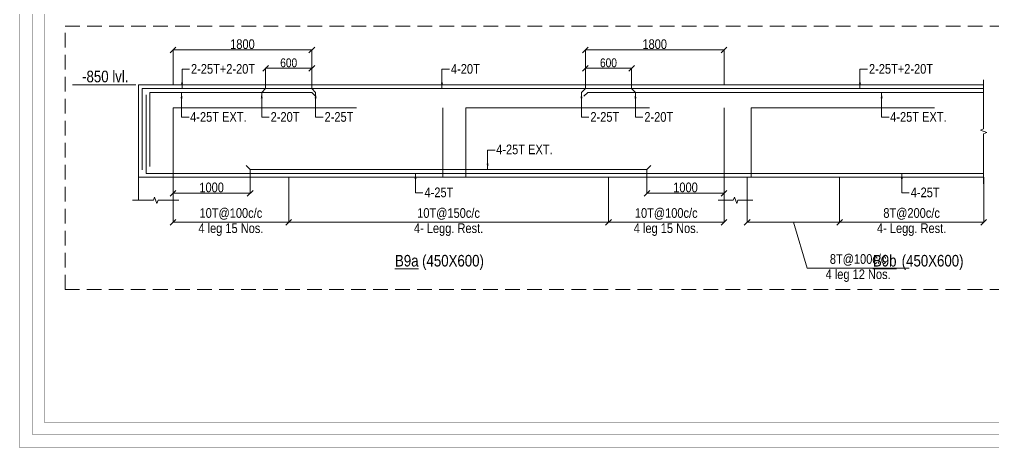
# Model space of a CAD drawing. Header units: millimetres. Extents: x 1112055 to 3390982, y -148532 to 766891.
# Drawn here: x 2905354 to 2930637, y -64434 to -53326 of the extents above; entities that cross this region are included whole.
import ezdxf
from ezdxf.enums import TextEntityAlignment as Align

# ---------------------------------------------------------------- set-up
doc = ezdxf.new("R2010")
doc.units = ezdxf.units.MM
doc.header["$PDMODE"] = 35
doc.header["$PDSIZE"] = -25
doc.linetypes.add('Hidden', pattern=[9.525, 6.35, -3.175])
for name, color, linetype, lineweight in [('B BEAM', 148, 'Continuous', 13), ('B BEAM IN LINE', 250, 'Continuous', 0), ('B STEEL', 34, 'Continuous', 15), ('B STEEL DIM', 216, 'Continuous', 13), ('B STEEL TEXT', 7, 'Continuous', 15), ('B STIRRUPS', 139, 'Continuous', 13), ('B TITLE BLOCK', 250, 'Continuous', 0), ('B-BEAM DOT', 251, 'Hidden', 9), ('B-BEAM NO', 215, 'Continuous', 18), ('B-COL', 1, 'Continuous', 35)]:
    doc.layers.add(name, color=color, linetype=linetype, lineweight=lineweight)
doc.layers.add('LEVEL-PLAN', color=12, linetype='Continuous')
doc.styles.add('SWINC', font='swissc.ttf')
doc.dimstyles.new('BHOOMI', dxfattribs={"dimtxt": 230, "dimasz": 150, "dimexe": 10, "dimexo": 0, "dimgap": 25, "dimtad": 1, "dimdec": 0, "dimzin": 0, "dimdsep": 46, "dimtxsty": 'SWINC', "dimblk": 'OBLIQUE', "dimcen": 0.09, "dimclrd": 250, "dimclre": 250, "dimclrt": 256, "dimaunit": 1, "dimadec": 3, "dimazin": 0, "dimtfac": 1, "dimtdec": 0, "dimtofl": 0, "dimtmove": 1, "dimatfit": 3, "dimfxl": 100, "dimtolj": 1, "dimtzin": 0, "dimlwd": 9, "dimlwe": 5, "dimarcsym": 0})

# ---------------------------------------------------------------- blocks, each defined once
blk = doc.blocks.new('_Oblique')
at = {"color": 0, "linetype": 'ByBlock', "lineweight": -2}
blk.add_line((-0.5, -0.5), (0.5, 0.5), dxfattribs=at)
blk = doc.blocks.new('*D6043')
at = {"layer": 'B STEEL DIM', "lineweight": 5, "transparency": 16777216}
for p, q in [((2909342, -55019), (2909342, -54108)), ((2912942, -55019), (2912942, -54108))]:
    blk.add_line(p, q, dxfattribs=at)
at = {"layer": 'B STEEL DIM', "lineweight": 9, "transparency": 16777216}
blk.add_line((2912942, -54118), (2909342, -54118), dxfattribs=at)
at = {"layer": 'Defpoints', "color": 0, "lineweight": 40, "transparency": 16777216}
for p in [(2909342, -54118), (2909342, -55019), (2912942, -55019)]:
    blk.add_point(p, dxfattribs=at)
at = {"layer": 'B STEEL DIM', "lineweight": 9, "transparency": 16777216, "xscale": 150, "yscale": 150, "zscale": 150, "rotation": 180}
blk.add_blockref('_Oblique', (2909342, -54118), dxfattribs=at)
at = {"layer": 'B STEEL DIM', "lineweight": 9, "transparency": 16777216, "xscale": 150, "yscale": 150, "zscale": 150}
blk.add_blockref('_Oblique', (2912942, -54118), dxfattribs=at)
at = {"layer": 'B STEEL DIM', "transparency": 16777216, "insert": (2911142, -53968), "char_height": 250, "attachment_point": 5, "style": 'SWINC'}
blk.add_mtext('\\A1;1800', dxfattribs=at)
blk = doc.blocks.new('*D6044')
at = {"layer": 'B STEEL DIM', "lineweight": 5, "transparency": 16777216}
for p, q in [((2911742, -55119), (2911742, -54582)), ((2912942, -55119), (2912942, -54582))]:
    blk.add_line(p, q, dxfattribs=at)
at = {"layer": 'B STEEL DIM', "lineweight": 9, "transparency": 16777216}
blk.add_line((2912942, -54592), (2911742, -54592), dxfattribs=at)
at = {"layer": 'Defpoints', "color": 0, "lineweight": 40, "transparency": 16777216}
for p in [(2911742, -54592), (2911742, -55119), (2912942, -55119)]:
    blk.add_point(p, dxfattribs=at)
at = {"layer": 'B STEEL DIM', "lineweight": 9, "transparency": 16777216, "xscale": 150, "yscale": 150, "zscale": 150, "rotation": 180}
blk.add_blockref('_Oblique', (2911742, -54592), dxfattribs=at)
at = {"layer": 'B STEEL DIM', "lineweight": 9, "transparency": 16777216, "xscale": 150, "yscale": 150, "zscale": 150}
blk.add_blockref('_Oblique', (2912942, -54592), dxfattribs=at)
at = {"layer": 'B STEEL DIM', "transparency": 16777216, "insert": (2912342, -54452), "char_height": 230, "attachment_point": 5, "style": 'SWINC'}
blk.add_mtext('\\A1;600', dxfattribs=at)
blk = doc.blocks.new('*D6045')
at = {"layer": 'B STEEL DIM', "lineweight": 5, "transparency": 16777216}
for p, q in [((2920042, -55019), (2920042, -54108)), ((2923642, -55019), (2923642, -54108))]:
    blk.add_line(p, q, dxfattribs=at)
at = {"layer": 'B STEEL DIM', "lineweight": 9, "transparency": 16777216}
blk.add_line((2920042, -54118), (2923642, -54118), dxfattribs=at)
at = {"layer": 'Defpoints', "color": 0, "lineweight": 40, "transparency": 16777216}
for p in [(2923642, -54118), (2920042, -55019), (2923642, -55019)]:
    blk.add_point(p, dxfattribs=at)
at = {"layer": 'B STEEL DIM', "lineweight": 9, "transparency": 16777216, "xscale": 150, "yscale": 150, "zscale": 150, "rotation": 180}
blk.add_blockref('_Oblique', (2920042, -54118), dxfattribs=at)
at = {"layer": 'B STEEL DIM', "lineweight": 9, "transparency": 16777216, "xscale": 150, "yscale": 150, "zscale": 150}
blk.add_blockref('_Oblique', (2923642, -54118), dxfattribs=at)
at = {"layer": 'B STEEL DIM', "transparency": 16777216, "insert": (2921842, -53968), "char_height": 250, "attachment_point": 5, "style": 'SWINC'}
blk.add_mtext('\\A1;1800', dxfattribs=at)
blk = doc.blocks.new('*D6046')
at = {"layer": 'B STEEL DIM', "lineweight": 5, "transparency": 16777216}
for p, q in [((2920042, -55119), (2920042, -54582)), ((2921242, -55119), (2921242, -54582))]:
    blk.add_line(p, q, dxfattribs=at)
at = {"layer": 'B STEEL DIM', "lineweight": 9, "transparency": 16777216}
blk.add_line((2920042, -54592), (2921242, -54592), dxfattribs=at)
at = {"layer": 'Defpoints', "color": 0, "lineweight": 40, "transparency": 16777216}
for p in [(2921242, -54592), (2920042, -55119), (2921242, -55119)]:
    blk.add_point(p, dxfattribs=at)
at = {"layer": 'B STEEL DIM', "lineweight": 9, "transparency": 16777216, "xscale": 150, "yscale": 150, "zscale": 150, "rotation": 180}
blk.add_blockref('_Oblique', (2920042, -54592), dxfattribs=at)
at = {"layer": 'B STEEL DIM', "lineweight": 9, "transparency": 16777216, "xscale": 150, "yscale": 150, "zscale": 150}
blk.add_blockref('_Oblique', (2921242, -54592), dxfattribs=at)
at = {"layer": 'B STEEL DIM', "transparency": 16777216, "insert": (2920642, -54452), "char_height": 230, "attachment_point": 5, "style": 'SWINC'}
blk.add_mtext('\\A1;600', dxfattribs=at)
blk = doc.blocks.new('*D6047')
at = {"layer": 'B STEEL DIM', "lineweight": 5, "transparency": 16777216}
for p, q in [((2911342, -57219), (2911342, -57846)), ((2909342, -57441), (2909342, -57846))]:
    blk.add_line(p, q, dxfattribs=at)
at = {"layer": 'B STEEL DIM', "lineweight": 9, "transparency": 16777216}
blk.add_line((2911342, -57836), (2909342, -57836), dxfattribs=at)
at = {"layer": 'Defpoints', "color": 0, "lineweight": 40, "transparency": 16777216}
for p in [(2911342, -57219), (2909342, -57441), (2909342, -57836)]:
    blk.add_point(p, dxfattribs=at)
at = {"layer": 'B STEEL DIM', "lineweight": 9, "transparency": 16777216, "xscale": 150, "yscale": 150, "zscale": 150, "rotation": 180}
blk.add_blockref('_Oblique', (2909342, -57836), dxfattribs=at)
at = {"layer": 'B STEEL DIM', "lineweight": 9, "transparency": 16777216, "xscale": 150, "yscale": 150, "zscale": 150}
blk.add_blockref('_Oblique', (2911342, -57836), dxfattribs=at)
at = {"layer": 'B STEEL DIM', "transparency": 16777216, "insert": (2910342, -57686), "char_height": 250, "attachment_point": 5, "style": 'SWINC'}
blk.add_mtext('\\A1;1000', dxfattribs=at)
blk = doc.blocks.new('*D6048')
at = {"layer": 'B STIRRUPS', "color": 250, "lineweight": 0, "transparency": 16777216}
for p, q in [((2912342, -57419), (2912342, -58599)), ((2920642, -57419), (2920642, -58599)), ((2912342, -58589), (2920642, -58589))]:
    blk.add_line(p, q, dxfattribs=at)
at = {"layer": 'Defpoints', "color": 0, "lineweight": 40, "transparency": 16777216}
for p in [(2912342, -57419), (2920642, -57419), (2920642, -58589)]:
    blk.add_point(p, dxfattribs=at)
at = {"layer": 'B STIRRUPS', "color": 250, "lineweight": 0, "transparency": 16777216, "xscale": 150, "yscale": 150, "zscale": 150, "rotation": 180}
blk.add_blockref('_Oblique', (2912342, -58589), dxfattribs=at)
at = {"layer": 'B STIRRUPS', "color": 250, "lineweight": 0, "transparency": 16777216, "xscale": 150, "yscale": 150, "zscale": 150}
blk.add_blockref('_Oblique', (2920642, -58589), dxfattribs=at)
at = {"layer": 'B STIRRUPS', "transparency": 16777216, "char_height": 250, "attachment_point": 5, "style": 'SWINC'}
for s, insert in [('\\A1;10T@150c/c', (2916492, -58373)), ('4- Legg. Rest.', (2916492, -58780))]:
    blk.add_mtext(s, dxfattribs=dict(at, insert=insert))
blk = doc.blocks.new('*D6049')
at = {"layer": 'B STIRRUPS', "color": 250, "lineweight": 0, "transparency": 16777216}
for p, q in [((2909342, -57419), (2909342, -58599)), ((2912342, -57419), (2912342, -58599)), ((2909342, -58589), (2912342, -58589))]:
    blk.add_line(p, q, dxfattribs=at)
at = {"layer": 'Defpoints', "color": 0, "lineweight": 40, "transparency": 16777216}
for p in [(2909342, -57419), (2912342, -57419), (2912342, -58589)]:
    blk.add_point(p, dxfattribs=at)
at = {"layer": 'B STIRRUPS', "color": 250, "lineweight": 0, "transparency": 16777216, "xscale": 150, "yscale": 150, "zscale": 150, "rotation": 180}
blk.add_blockref('_Oblique', (2909342, -58589), dxfattribs=at)
at = {"layer": 'B STIRRUPS', "color": 250, "lineweight": 0, "transparency": 16777216, "xscale": 150, "yscale": 150, "zscale": 150}
blk.add_blockref('_Oblique', (2912342, -58589), dxfattribs=at)
at = {"layer": 'B STIRRUPS', "transparency": 16777216, "char_height": 250, "attachment_point": 5, "style": 'SWINC'}
for s, insert in [('\\A1;10T@100c/c', (2910842, -58373)), ('4 leg 15 Nos.', (2910842, -58780))]:
    blk.add_mtext(s, dxfattribs=dict(at, insert=insert))
blk = doc.blocks.new('*D6050')
at = {"layer": 'B STEEL DIM', "lineweight": 5, "transparency": 16777216}
for p, q in [((2921642, -57219), (2921642, -57846)), ((2923642, -57441), (2923642, -57846))]:
    blk.add_line(p, q, dxfattribs=at)
at = {"layer": 'B STEEL DIM', "lineweight": 9, "transparency": 16777216}
blk.add_line((2921642, -57836), (2923642, -57836), dxfattribs=at)
at = {"layer": 'Defpoints', "color": 0, "lineweight": 40, "transparency": 16777216}
for p in [(2921642, -57219), (2923642, -57441), (2923642, -57836)]:
    blk.add_point(p, dxfattribs=at)
at = {"layer": 'B STEEL DIM', "lineweight": 9, "transparency": 16777216, "xscale": 150, "yscale": 150, "zscale": 150, "rotation": 180}
blk.add_blockref('_Oblique', (2921642, -57836), dxfattribs=at)
at = {"layer": 'B STEEL DIM', "lineweight": 9, "transparency": 16777216, "xscale": 150, "yscale": 150, "zscale": 150}
blk.add_blockref('_Oblique', (2923642, -57836), dxfattribs=at)
at = {"layer": 'B STEEL DIM', "transparency": 16777216, "insert": (2922642, -57686), "char_height": 250, "attachment_point": 5, "style": 'SWINC'}
blk.add_mtext('\\A1;1000', dxfattribs=at)
blk = doc.blocks.new('*D6051')
at = {"layer": 'B STIRRUPS', "color": 250, "lineweight": 0, "transparency": 16777216}
for p, q in [((2920642, -57419), (2920642, -58599)), ((2923642, -57419), (2923642, -58599)), ((2923642, -58589), (2920642, -58589))]:
    blk.add_line(p, q, dxfattribs=at)
at = {"layer": 'Defpoints', "color": 0, "lineweight": 40, "transparency": 16777216}
for p in [(2920642, -57419), (2923642, -57419), (2920642, -58589)]:
    blk.add_point(p, dxfattribs=at)
at = {"layer": 'B STIRRUPS', "color": 250, "lineweight": 0, "transparency": 16777216, "xscale": 150, "yscale": 150, "zscale": 150, "rotation": 180}
blk.add_blockref('_Oblique', (2920642, -58589), dxfattribs=at)
at = {"layer": 'B STIRRUPS', "color": 250, "lineweight": 0, "transparency": 16777216, "xscale": 150, "yscale": 150, "zscale": 150}
blk.add_blockref('_Oblique', (2923642, -58589), dxfattribs=at)
at = {"layer": 'B STIRRUPS', "transparency": 16777216, "char_height": 250, "attachment_point": 5, "style": 'SWINC'}
for s, insert in [('\\A1;10T@100c/c', (2922142, -58373)), ('4 leg 15 Nos.', (2922142, -58780))]:
    blk.add_mtext(s, dxfattribs=dict(at, insert=insert))
blk = doc.blocks.new('*D6052')
at = {"layer": 'B STIRRUPS', "color": 250, "lineweight": 0, "transparency": 16777216}
for p, q in [((2926642, -57419), (2926642, -58599)), ((2930381, -57419), (2930381, -58599)), ((2926642, -58589), (2930381, -58589))]:
    blk.add_line(p, q, dxfattribs=at)
at = {"layer": 'Defpoints', "color": 0, "lineweight": 40, "transparency": 16777216}
for p in [(2926642, -57419), (2930381, -57419), (2930381, -58589)]:
    blk.add_point(p, dxfattribs=at)
at = {"layer": 'B STIRRUPS', "color": 250, "lineweight": 0, "transparency": 16777216, "xscale": 150, "yscale": 150, "zscale": 150, "rotation": 180}
blk.add_blockref('_Oblique', (2926642, -58589), dxfattribs=at)
at = {"layer": 'B STIRRUPS', "color": 250, "lineweight": 0, "transparency": 16777216, "xscale": 150, "yscale": 150, "zscale": 150}
blk.add_blockref('_Oblique', (2930381, -58589), dxfattribs=at)
at = {"layer": 'B STIRRUPS', "transparency": 16777216, "char_height": 250, "attachment_point": 5, "style": 'SWINC'}
for s, insert in [('\\A1;8T@200c/c', (2928511, -58373)), ('4- Legg. Rest.', (2928511, -58780))]:
    blk.add_mtext(s, dxfattribs=dict(at, insert=insert))
blk = doc.blocks.new('*D6053')
at = {"layer": 'B STIRRUPS', "color": 250, "lineweight": 0, "transparency": 16777216}
for p, q in [((2924242, -57419), (2924242, -58599)), ((2926642, -57419), (2926642, -58599)), ((2924242, -58589), (2926642, -58589)), ((2925800, -59783), (2925442, -58589)), ((2928445, -59783), (2925800, -59783))]:
    blk.add_line(p, q, dxfattribs=at)
at = {"layer": 'Defpoints', "color": 0, "lineweight": 40, "transparency": 16777216}
for p in [(2924242, -57419), (2926642, -57419), (2926642, -58589)]:
    blk.add_point(p, dxfattribs=at)
at = {"layer": 'B STIRRUPS', "color": 250, "lineweight": 0, "transparency": 16777216, "xscale": 150, "yscale": 150, "zscale": 150, "rotation": 180}
blk.add_blockref('_Oblique', (2924242, -58589), dxfattribs=at)
at = {"layer": 'B STIRRUPS', "color": 250, "lineweight": 0, "transparency": 16777216, "xscale": 150, "yscale": 150, "zscale": 150}
blk.add_blockref('_Oblique', (2926642, -58589), dxfattribs=at)
at = {"layer": 'B STIRRUPS', "transparency": 16777216, "char_height": 250, "attachment_point": 5, "style": 'SWINC'}
for s, insert in [('\\A1;8T@100c/c', (2927123, -59567)), ('4 leg 12 Nos.', (2927123, -59974))]:
    blk.add_mtext(s, dxfattribs=dict(at, insert=insert))

msp = doc.modelspace()

# ---------------------------------------------------------------- linework, layer by layer
at = {"color": 252, "lineweight": 0, "ltscale": 25, "const_width": 7.31}
msp.add_lwpolyline([(2905358, -64430.5), (2905358, 35068.1), (3056577, 35068.1), (3056577, -64430.5)], close=True, dxfattribs=at)
at = {"layer": 'B BEAM'}
msp.add_line((2906734.4, -55019.5, 0), (2908377.6, -55019.5, 0), dxfattribs=at)
at = {"layer": 'B BEAM', "ltscale": 25}
for p, q in [((2908442, -55019.5, 0), (2930380.6, -55019.5, 0)), ((2908442, -55019.5, 0), (2908442, -57419.5, 0)), ((2909342, -57419.5, 0), (2923641.9, -57419.5, 0)), ((2924241.9, -57419.5, 0), (2930380.6, -57419.5, 0))]:
    msp.add_line(p, q, dxfattribs=at)
at = {"layer": 'B BEAM IN LINE', "color": 250, "linetype": 'Hidden', "lineweight": 0, "ltscale": 60, "elevation": 0}
msp.add_lwpolyline([(2906541.5, -53499.7), (2930917.9, -53499.7), (2930917.9, -60336.9), (2906541.5, -60336.9)], close=True, dxfattribs=at)
at = {"layer": 'B STEEL', "color": 34, "lineweight": 9, "ltscale": 25}
for p, q in [((2908542, -55119.5, 0), (2908542, -57228.9, 0)), ((2908542, -55119.5, 0), (2930380.6, -55119.5, 0)), ((2908642, -55278, 0), (2908642, -57319.5, 0)), ((2912942, -55219.5, 0), (2908742, -55219.5, 0)), ((2908742, -55219.5, 0), (2908742, -57143.3, 0)), ((2911742, -55119.5, 0), (2911642, -55219.5, 0)), ((2912942, -55119.5, 0), (2913042, -55219.5, 0)), ((2912942, -55219.5, 0), (2913042, -55319.5, 0)), ((2920041.9, -55119.5, 0), (2919941.9, -55219.5, 0)), ((2920105.6, -55219.5, 0), (2920005.6, -55319.5, 0)), ((2920105.6, -55219.5, 0), (2930380.6, -55219.5, 0)), ((2921241.9, -55119.5, 0), (2921341.9, -55219.5, 0)), ((2911242, -57119.5, 0), (2911342, -57219.5, 0)), ((2921741.9, -57119.5, 0), (2921641.9, -57219.5, 0)), ((2908642, -57319.5, 0), (2930380.6, -57319.5, 0)), ((2921641.9, -57219.5, 0), (2911342, -57219.5, 0))]:
    msp.add_line(p, q, dxfattribs=at)
at = {"layer": 'B TITLE BLOCK', "color": 1, "ltscale": 25, "const_width": 7.31}
msp.add_lwpolyline([(2905694.7, -64093.8), (2905694.7, 34731.4), (3056240.2, 34731.4), (3056240.2, -64093.8)], close=True, dxfattribs=at)
at = {"layer": 'B TITLE BLOCK', "color": 250, "lineweight": 0, "ltscale": 25, "const_width": 7.31}
msp.add_lwpolyline([(2906001.1, -63787.4), (2906001.1, 34425), (3055933.9, 34425), (3055933.9, -63787.4)], close=True, dxfattribs=at)
at = {"layer": 'B-BEAM DOT', "linetype": 'Hidden', "ltscale": 750}
for p, q in [((2909341.9, -55619.5, 0), (2916341.9, -55619.5, 0)), ((2909341.9, -55619.5, 0), (2909341.9, -57419.5, 0)), ((2916341.9, -55619.5, 0), (2916341.9, -57419.5, 0)), ((2916941.9, -55619.5, 0), (2923641.9, -55619.5, 0)), ((2916941.9, -55619.5, 0), (2916941.9, -57419.5, 0)), ((2923641.9, -55619.5, 0), (2923641.9, -57419.5, 0)), ((2924341.9, -55619.5, 0), (2924341.9, -57419.5, 0)), ((2924341.9, -55619.5, 0), (2930380.6, -55619.5, 0)), ((2909342, -57419.5, 0), (2908442, -57419.5, 0)), ((2924254.8, -57419.5, 0), (2923641.9, -57419.5, 0))]:
    msp.add_line(p, q, dxfattribs=at)
at = {"layer": 'B-COL', "lineweight": 15, "ltscale": 25}
for p, q in [((2908442, -57419.5, 0), (2908442, -58019.5, 0)), ((2909342, -57419.5, 0), (2909342, -58019.5, 0)), ((2923641.9, -57419.5, 0), (2923641.9, -58019.5, 0)), ((2924241.9, -57419.5, 0), (2924241.9, -58019.5, 0))]:
    msp.add_line(p, q, dxfattribs=at)
at = {"layer": 'B-COL', "lineweight": 15, "ltscale": 25, "elevation": 0}
for points in [[(2930380.6, -54892.1), (2930380.6, -56167.8), (2930294.7, -56199.1), (2930466.4, -56261.6), (2930380.6, -56292.8), (2930380.6, -57592.1)], [(2908292, -58019.5), (2908829.5, -58019.5), (2908860.7, -57933.6), (2908923.2, -58105.3), (2908954.5, -58019.5), (2909492, -58019.5)], [(2923491.9, -58019.5), (2923879.4, -58019.5), (2923910.7, -57933.6), (2923973.2, -58105.3), (2924004.4, -58019.5), (2924391.9, -58019.5)]]:
    msp.add_lwpolyline(points, dxfattribs=at)

# ---------------------------------------------------------------- texts
at = {"layer": 'B STEEL TEXT', "style": 'SWINC'}
for s, p in [('2-25T+2-20T', (2909806.3, -54733.1, 0)), ('4-20T', (2916554, -54733.1, 0)), ('2-25T+2-20T', (2927403.8, -54733.1, 0)), ('4-25T EXT.', (2909784.9, -55979.7, 0)), ('2-20T', (2911873.5, -55979.7, 0)), ('2-25T', (2913273.5, -55979.7, 0)), ('2-25T', (2920173.5, -55979.7, 0)), ('2-20T', (2921573.5, -55979.7, 0)), ('4-25T EXT.', (2927955, -55979.7, 0)), ('4-25T EXT.', (2917727.8, -56823.1, 0)), ('4-25T', (2915868, -57938.2, 0)), ('4-25T', (2928489.1, -57938.2, 0))]:
    msp.add_text(s, height=250, dxfattribs=at).set_placement(p)
at = {"layer": 'B-BEAM NO', "ltscale": 25, "style": 'SWINC'}
for s, p in [('%%UB9a', (2915407, -59736.7, 0)), ('(450X600)', (2916607.2, -59736.7, 0)), ('%%UB9b', (2927812.8, -59736.7, 0)), ('(450X600)', (2929055.8, -59736.7, 0))]:
    msp.add_text(s, height=300, dxfattribs=at).set_placement(p, align=Align.CENTER)
at = {"layer": 'LEVEL-PLAN', "linetype": 'ByBlock', "ltscale": 800, "style": 'SWINC'}
msp.add_text('-850 lvl.', height=300, dxfattribs=at).set_placement((2907581.4, -54955.3, 0), align=Align.CENTER)

# ---------------------------------------------------------------- dimensions: what is measured, and where the dimension line sits
at = {"layer": 'B STEEL DIM'}
for base, p1, p2, override, picture, middle in [((2909342, -54117.7, 0), (2912942, -55019.5, 0), (2909342, -55019.5, 0), {"dimscale": 1, "dimtxt": 250, "dimlfac": 0.5, "dimtxsty": 'SWINC', "dimblk1": 'Oblique', "dimblk2": 'Oblique', "dimsah": 1, "dimclrd": 256, "dimclre": 256, "dimclrt": 256}, '*D6043', (2911142, -53967.7, 0)), ((2921241.9, -54591.6, 0), (2920041.9, -55119.5, 0), (2921241.9, -55119.5, 0), {"dimlfac": 0.5, "dimblk1": 'Oblique', "dimblk2": 'Oblique', "dimsah": 1, "dimclrd": 256, "dimclre": 256}, '*D6046', (2920641.9, -54451.6, 0)), ((2909342, -57835.9, 0), (2911342, -57219.5, 0), (2909342, -57441.1, 0), {"dimscale": 1, "dimtxt": 250, "dimlfac": 0.5, "dimtxsty": 'SWINC', "dimblk1": 'Oblique', "dimblk2": 'Oblique', "dimsah": 1, "dimclrd": 256, "dimclre": 256, "dimclrt": 256}, '*D6047', (2910342, -57685.9, 0))]:
    dim = msp.add_linear_dim(base=base, p1=p1, p2=p2, dimstyle='BHOOMI', override=override, dxfattribs=at)
    dim.commit()
    dim.dimension.update_dxf_attribs({"geometry": picture, "text_midpoint": middle})
for base, p1, p2, override, picture, middle in [((2923641.9, -54117.7, 0), (2920041.9, -55019.5, 0), (2923641.9, -55019.5, 0), {"dimscale": 1, "dimtxt": 250, "dimlfac": 0.5, "dimtxsty": 'SWINC', "dimblk1": 'Oblique', "dimblk2": 'Oblique', "dimsah": 1, "dimclrd": 256, "dimclre": 256, "dimclrt": 256}, '*D6045', (2921841.9, -53967.7, 0)), ((2911742, -54591.6, 0), (2912942, -55119.5, 0), (2911742, -55119.5, 0), {"dimlfac": 0.5, "dimblk1": 'Oblique', "dimblk2": 'Oblique', "dimsah": 1, "dimclrd": 256, "dimclre": 256}, '*D6044', (2912342, -54451.6, 0)), ((2923641.9, -57835.9, 0), (2921641.9, -57219.5, 0), (2923641.9, -57441.1, 0), {"dimscale": 1, "dimtxt": 250, "dimlfac": 0.5, "dimtxsty": 'SWINC', "dimblk1": 'Oblique', "dimblk2": 'Oblique', "dimsah": 1, "dimclrd": 256, "dimclre": 256, "dimclrt": 256}, '*D6050', (2922641.9, -57685.9, 0))]:
    dim = msp.add_linear_dim(base=base, p1=p1, p2=p2, angle=180, dimstyle='BHOOMI', override=override, dxfattribs=at)
    dim.commit()
    dim.dimension.update_dxf_attribs({"geometry": picture, "text_midpoint": middle})
at = {"layer": 'B STIRRUPS'}
for base, p1, p2, text, picture, middle in [((2912342, -58588.7), (2909342, -57419.5, 0), (2912342, -57419.5, 0), '10T@100c/c\\X4 leg 15 Nos. ', '*D6049', (2910842, -58588.7)), ((2920642, -58588.7), (2912342, -57419.5, 0), (2920642, -57419.5, 0), '10T@150c/c\\X4- Legg. Rest. ', '*D6048', (2916492, -58588.7)), ((2926641.9, -58588.7), (2924241.9, -57419.5, 0), (2926641.9, -57419.5, 0), '8T@100c/c\\X4 leg 12 Nos. ', '*D6053', (2925825.1, -59782.6)), ((2930380.6, -58588.7), (2926641.9, -57419.5, 0), (2930380.6, -57419.5, 0), '8T@200c/c\\X4- Legg. Rest. ', '*D6052', (2928511.3, -58588.7))]:
    dim = msp.add_linear_dim(base=base, p1=p1, p2=p2, angle=180, text=text, dimstyle='BHOOMI', override={"dimscale": 1, "dimtxt": 250, "dimgap": 25, "dimlfac": 0.5, "dimtxsty": 'SWINC', "dimblk1": 'Oblique', "dimblk2": 'Oblique', "dimsah": 1, "dimlwd": 0, "dimlwe": 0}, dxfattribs=at)
    dim.commit()
    dim.dimension.update_dxf_attribs({"geometry": picture, "text_midpoint": middle})
dim = msp.add_linear_dim(base=(2920641.9, -58588.7), p1=(2923641.9, -57419.5, 0), p2=(2920641.9, -57419.5, 0), text='10T@100c/c\\X4 leg 15 Nos. ', dimstyle='BHOOMI', override={"dimscale": 1, "dimtxt": 250, "dimgap": 25, "dimlfac": 0.5, "dimtxsty": 'SWINC', "dimblk1": 'Oblique', "dimblk2": 'Oblique', "dimsah": 1, "dimlwd": 0, "dimlwe": 0}, dxfattribs=at)
dim.commit()
dim.dimension.update_dxf_attribs({"geometry": '*D6051', "text_midpoint": (2922141.9, -58588.7)})

# ---------------------------------------------------------------- leaders
at = {"layer": 'B STEEL TEXT'}
for points in [[(2909573.2, -55119.5, 0), (2909573.2, -54616.9, 0), (2909765.5, -54616.9, 0)], [(2916321, -55119.5, 0), (2916321, -54616.9, 0), (2916513.2, -54616.9, 0)], [(2927170.8, -55119.5, 0), (2927170.8, -54616.9, 0), (2927363, -54616.9, 0)], [(2909562.4, -55219.5, 0), (2909562.4, -55863.5, 0), (2909754.6, -55863.5, 0)], [(2911642, -55219.5, 0), (2911642, -55863.5, 0), (2911834.2, -55863.5, 0)], [(2913042, -55219.5, 0), (2913042, -55863.5, 0), (2913234.2, -55863.5, 0)], [(2919941.9, -55219.5, 0), (2919941.9, -55863.5, 0), (2920134.2, -55863.5, 0)], [(2921341.9, -55219.5, 0), (2921341.9, -55863.5, 0), (2921534.2, -55863.5, 0)], [(2927732.5, -55219.5, 0), (2927732.5, -55863.5, 0), (2927924.8, -55863.5, 0)], [(2917505.3, -57219.5, 0), (2917505.3, -56716.9, 0), (2917697.5, -56716.9, 0)], [(2915635, -57319.5, 0), (2915635, -57822, 0), (2915827.2, -57822, 0)], [(2928256.1, -57319.5, 0), (2928256.1, -57822, 0), (2928448.3, -57822, 0)]]:
    msp.add_leader(points, dimstyle='BHOOMI', override={"dimtad": 0, "dimclrd": 256, "dimlwd": 0}, dxfattribs=at)

doc.saveas('drawing.dxf')
